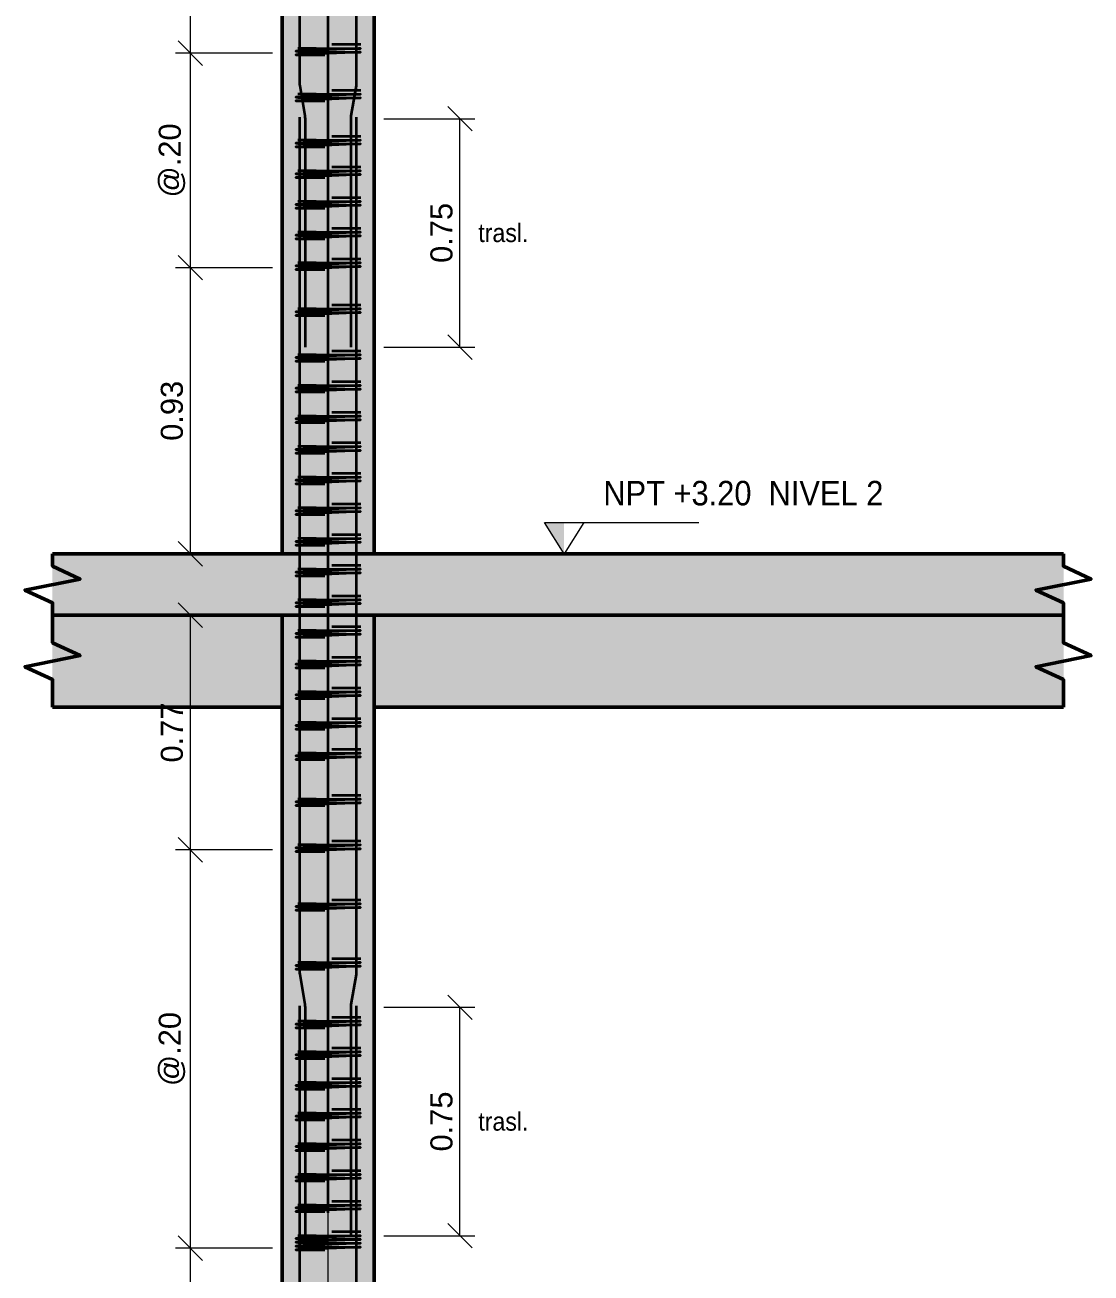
# Model space of a CAD drawing. Header units: metres. Extents: x 200 to 604, y -2 to 12.
# Drawn here: x 305.41 to 308.89, y 0.853 to 4.926 of the extents above; entities that cross this region are included whole.
import ezdxf
from ezdxf.enums import TextEntityAlignment as Align

# ---------------------------------------------------------------- set-up
doc = ezdxf.new("R2010")
doc.units = ezdxf.units.M
doc.linetypes.add('EJE40', pattern=[0.7, 0.48, -0.08, 0.06, -0.08])
for name, color, linetype, lineweight in [('E-ACERO', 1, 'Continuous', 35), ('E-ACERO-TXT', 7, 'Continuous', 18), ('E-CORTE', 7, 'Continuous', 50), ('E-CORTE-ACH', 254, 'Continuous', 0), ('E-COTA', 7, 'Continuous', 13), ('E-EJES', 1, 'Continuous', 18), ('E-NIVEL', 7, 'Continuous', 18)]:
    doc.layers.add(name, color=color, linetype=linetype, lineweight=lineweight)
doc.styles.add('ARIAL', font='arial.ttf')
doc.dimstyles.new('COTA40', dxfattribs={"dimtxt": 0.072, "dimasz": 0.048, "dimexe": 0.048, "dimexo": 0.032, "dimgap": 0.024, "dimtad": 1, "dimzin": 0, "dimdsep": 46, "dimtxsty": 'ARIAL', "dimtsz": 0.04, "dimcen": 2.5, "dimclrd": 7, "dimclre": 7, "dimclrt": 7, "dimazin": 3, "dimtfac": 1, "dimtmove": 2, "dimatfit": 3, "dimlwd": 13, "dimlwe": 13})

msp = doc.modelspace()

# ---------------------------------------------------------------- hatches: boundary and pattern name
at = {"layer": 'E-CORTE-ACH'}
for points in [[(306.25, 4.25), (306.25, 5.3), (306.25, 5.45), (306.25, 5.6), (306.4, 5.6), (306.55, 5.6), (306.55, 5.45), (306.55, 5.3), (306.55, 4.25), (306.55, 3.2), (306.4, 3.2), (306.25, 3.2)], [(308.0853, 3), (305.5, 3), (305.5, 3.2), (308.0853, 3.2), (308.8, 3.2), (308.8, 3)], [(306.25, 3), (306.25, 2.85), (306.25, 2.7), (305.5, 2.7), (305.5, 3)], [(306.25, 1.35), (306.25, 2.7), (306.25, 2.85), (306.25, 3), (306.4, 3), (306.55, 3), (306.55, 2.85), (306.55, 2.7), (306.55, 1.35), (306.55, 0), (306.4, 0), (306.25, 0)], [(306.55, 2.7), (306.55, 2.85), (306.55, 3), (308.2, 3), (308.8, 3), (308.8, 2.7), (308.2, 2.7)]]:
    msp.add_hatch(color=256, dxfattribs=at).paths.add_polyline_path(points)
at = {"layer": 'E-NIVEL'}
msp.add_hatch(color=7, dxfattribs=at).paths.add_polyline_path([(307.17, 3.2), (307.106, 3.3024), (307.17, 3.3024)])

# ---------------------------------------------------------------- linework, layer by layer
at = {"layer": 'E-ACERO'}
for points in [[(306.3253, 3.875), (306.3253, 4.6204), (306.3251, 4.625), (306.3246, 4.6295), (306.3082, 4.7277), (306.3077, 4.7323), (306.3075, 4.7368), (306.3075, 7.225)], [(306.3253, 3.875), (306.3253, 4.6204), (306.3251, 4.625), (306.3246, 4.6295), (306.3082, 4.7277), (306.3077, 4.7323), (306.3075, 4.7368), (306.3075, 7.225)], [(306.3253, 3.875), (306.3253, 4.6204), (306.3251, 4.625), (306.3246, 4.6295), (306.3082, 4.7277), (306.3077, 4.7323), (306.3075, 4.7368), (306.3075, 7.225)], [(306.3253, 3.875), (306.3253, 4.6204), (306.3251, 4.625), (306.3246, 4.6295), (306.3082, 4.7277), (306.3077, 4.7323), (306.3075, 4.7368), (306.3075, 7.225)], [(306.4747, 3.875), (306.4747, 4.6204), (306.4749, 4.625), (306.4754, 4.6295), (306.4918, 4.7277), (306.4923, 4.7323), (306.4925, 4.7368), (306.4925, 7.225)], [(306.4747, 3.875), (306.4747, 4.6204), (306.4749, 4.625), (306.4754, 4.6295), (306.4918, 4.7277), (306.4923, 4.7323), (306.4925, 4.7368), (306.4925, 7.225)], [(306.4747, 3.875), (306.4747, 4.6204), (306.4749, 4.625), (306.4754, 4.6295), (306.4918, 4.7277), (306.4923, 4.7323), (306.4925, 4.7368), (306.4925, 7.225)], [(306.4747, 3.875), (306.4747, 4.6204), (306.4749, 4.625), (306.4754, 4.6295), (306.4918, 4.7277), (306.4923, 4.7323), (306.4925, 4.7368), (306.4925, 7.225)], [(306.4, 3.95), (306.4, 4.5463), (306.4, 4.55), (306.4, 4.5536), (306.4, 4.6346), (306.4, 4.6382), (306.4, 4.6419), (306.4, 7.15)], [(306.4, 3.95), (306.4, 4.5463), (306.4, 4.55), (306.4, 4.5536), (306.4, 4.6346), (306.4, 4.6382), (306.4, 4.6419), (306.4, 7.15)], [(306.3604, 4.85), (306.4814, 4.85), (306.4983, 4.85), (306.5052, 4.85), (306.4983, 4.8497), (306.4814, 4.8489), (306.3186, 4.8416), (306.3017, 4.8408), (306.2948, 4.8405), (306.3095, 4.8405), (306.3354, 4.8405), (306.3893, 4.8405)], [(306.3065, 4.85), (306.3013, 4.85)], [(306.3233, 4.85), (306.3065, 4.85)], [(306.3604, 4.85), (306.3233, 4.85)], [(306.4268, 4.862), (306.4121, 4.862)], [(306.4528, 4.862), (306.4268, 4.862)], [(306.5066, 4.862), (306.4528, 4.862)], [(306.3604, 4.838), (306.4814, 4.838), (306.4983, 4.838), (306.5052, 4.838), (306.4983, 4.8377), (306.4814, 4.8369), (306.3186, 4.8296), (306.3017, 4.8288), (306.2948, 4.8285), (306.3095, 4.8285), (306.3354, 4.8285), (306.3893, 4.8285)], [(306.3065, 4.838), (306.3013, 4.838)], [(306.3233, 4.838), (306.3065, 4.838)], [(306.3604, 4.838), (306.3233, 4.838)], [(306.3604, 4.7), (306.4814, 4.7), (306.4983, 4.7), (306.5052, 4.7), (306.4983, 4.6997), (306.4814, 4.6989), (306.3186, 4.6916), (306.3017, 4.6908), (306.2948, 4.6905), (306.3095, 4.6905), (306.3354, 4.6905), (306.3893, 4.6905)], [(306.3604, 4.688), (306.4814, 4.688), (306.4983, 4.688), (306.5052, 4.688), (306.4983, 4.6877), (306.4814, 4.6869), (306.3186, 4.6796), (306.3017, 4.6788), (306.2948, 4.6785), (306.3095, 4.6785), (306.3354, 4.6785), (306.3893, 4.6785)], [(306.3065, 4.7), (306.3013, 4.7)], [(306.3065, 4.688), (306.3013, 4.688)], [(306.3233, 4.7), (306.3065, 4.7)], [(306.3233, 4.688), (306.3065, 4.688)], [(306.3604, 4.7), (306.3233, 4.7)], [(306.3604, 4.688), (306.3233, 4.688)], [(306.4268, 4.712), (306.4121, 4.712)], [(306.4528, 4.712), (306.4268, 4.712)], [(306.5066, 4.712), (306.4528, 4.712)], [(306.3253, 0.975), (306.3253, 1.7204), (306.3251, 1.725), (306.3246, 1.7295), (306.3082, 1.8277), (306.3077, 1.8323), (306.3075, 1.8368), (306.3075, 4.625)], [(306.3253, 0.975), (306.3253, 1.7204), (306.3251, 1.725), (306.3246, 1.7295), (306.3082, 1.8277), (306.3077, 1.8323), (306.3075, 1.8368), (306.3075, 4.625)], [(306.3253, 0.975), (306.3253, 1.7204), (306.3251, 1.725), (306.3246, 1.7295), (306.3082, 1.8277), (306.3077, 1.8323), (306.3075, 1.8368), (306.3075, 4.625)], [(306.3253, 0.975), (306.3253, 1.7204), (306.3251, 1.725), (306.3246, 1.7295), (306.3082, 1.8277), (306.3077, 1.8323), (306.3075, 1.8368), (306.3075, 4.625)], [(306.4747, 0.975), (306.4747, 1.7204), (306.4749, 1.725), (306.4754, 1.7295), (306.4918, 1.8277), (306.4923, 1.8323), (306.4925, 1.8368), (306.4925, 4.625)], [(306.4747, 0.975), (306.4747, 1.7204), (306.4749, 1.725), (306.4754, 1.7295), (306.4918, 1.8277), (306.4923, 1.8323), (306.4925, 1.8368), (306.4925, 4.625)], [(306.4747, 0.975), (306.4747, 1.7204), (306.4749, 1.725), (306.4754, 1.7295), (306.4918, 1.8277), (306.4923, 1.8323), (306.4925, 1.8368), (306.4925, 4.625)], [(306.4747, 0.975), (306.4747, 1.7204), (306.4749, 1.725), (306.4754, 1.7295), (306.4918, 1.8277), (306.4923, 1.8323), (306.4925, 1.8368), (306.4925, 4.625)], [(306.3604, 4.55), (306.4814, 4.55), (306.4983, 4.55), (306.5052, 4.55), (306.4983, 4.5497), (306.4814, 4.5489), (306.3186, 4.5416), (306.3017, 4.5408), (306.2948, 4.5405), (306.3095, 4.5405), (306.3354, 4.5405), (306.3893, 4.5405)], [(306.3604, 4.538), (306.4814, 4.538), (306.4983, 4.538), (306.5052, 4.538), (306.4983, 4.5377), (306.4814, 4.5369), (306.3186, 4.5296), (306.3017, 4.5288), (306.2948, 4.5285), (306.3095, 4.5285), (306.3354, 4.5285), (306.3893, 4.5285)], [(306.3065, 4.55), (306.3013, 4.55)], [(306.3065, 4.538), (306.3013, 4.538)], [(306.3233, 4.55), (306.3065, 4.55)], [(306.3233, 4.538), (306.3065, 4.538)], [(306.3604, 4.55), (306.3233, 4.55)], [(306.3604, 4.538), (306.3233, 4.538)], [(306.4, 1.05), (306.4, 1.6463), (306.4, 1.65), (306.4, 1.6536), (306.4, 1.7346), (306.4, 1.7382), (306.4, 1.7419), (306.4, 4.55)], [(306.4, 1.05), (306.4, 1.6463), (306.4, 1.65), (306.4, 1.6536), (306.4, 1.7346), (306.4, 1.7382), (306.4, 1.7419), (306.4, 4.55)], [(306.4268, 4.562), (306.4121, 4.562)], [(306.4528, 4.562), (306.4268, 4.562)], [(306.5066, 4.562), (306.4528, 4.562)], [(306.3604, 4.45), (306.4814, 4.45), (306.4983, 4.45), (306.5052, 4.45), (306.4983, 4.4497), (306.4814, 4.4489), (306.3186, 4.4416), (306.3017, 4.4408), (306.2948, 4.4405), (306.3095, 4.4405), (306.3354, 4.4405), (306.3893, 4.4405)], [(306.3065, 4.45), (306.3013, 4.45)], [(306.3233, 4.45), (306.3065, 4.45)], [(306.3604, 4.45), (306.3233, 4.45)], [(306.4268, 4.462), (306.4121, 4.462)], [(306.4528, 4.462), (306.4268, 4.462)], [(306.5066, 4.462), (306.4528, 4.462)], [(306.3604, 4.438), (306.4814, 4.438), (306.4983, 4.438), (306.5052, 4.438), (306.4983, 4.4377), (306.4814, 4.4369), (306.3186, 4.4296), (306.3017, 4.4288), (306.2948, 4.4285), (306.3095, 4.4285), (306.3354, 4.4285), (306.3893, 4.4285)], [(306.3065, 4.438), (306.3013, 4.438)], [(306.3233, 4.438), (306.3065, 4.438)], [(306.3604, 4.438), (306.3233, 4.438)], [(306.4268, 4.362), (306.4121, 4.362)], [(306.4528, 4.362), (306.4268, 4.362)], [(306.5066, 4.362), (306.4528, 4.362)], [(306.3604, 4.35), (306.4814, 4.35), (306.4983, 4.35), (306.5052, 4.35), (306.4983, 4.3497), (306.4814, 4.3489), (306.3186, 4.3416), (306.3017, 4.3408), (306.2948, 4.3405), (306.3095, 4.3405), (306.3354, 4.3405), (306.3893, 4.3405)], [(306.3604, 4.338), (306.4814, 4.338), (306.4983, 4.338), (306.5052, 4.338), (306.4983, 4.3377), (306.4814, 4.3369), (306.3186, 4.3296), (306.3017, 4.3288), (306.2948, 4.3285), (306.3095, 4.3285), (306.3354, 4.3285), (306.3893, 4.3285)], [(306.3065, 4.35), (306.3013, 4.35)], [(306.3065, 4.338), (306.3013, 4.338)], [(306.3233, 4.35), (306.3065, 4.35)], [(306.3233, 4.338), (306.3065, 4.338)], [(306.3604, 4.35), (306.3233, 4.35)], [(306.3604, 4.338), (306.3233, 4.338)], [(306.3604, 4.25), (306.4814, 4.25), (306.4983, 4.25), (306.5052, 4.25), (306.4983, 4.2497), (306.4814, 4.2489), (306.3186, 4.2416), (306.3017, 4.2408), (306.2948, 4.2405), (306.3095, 4.2405), (306.3354, 4.2405), (306.3893, 4.2405)], [(306.3604, 4.238), (306.4814, 4.238), (306.4983, 4.238), (306.5052, 4.238), (306.4983, 4.2377), (306.4814, 4.2369), (306.3186, 4.2296), (306.3017, 4.2288), (306.2948, 4.2285), (306.3095, 4.2285), (306.3354, 4.2285), (306.3893, 4.2285)], [(306.3065, 4.25), (306.3013, 4.25)], [(306.3065, 4.238), (306.3013, 4.238)], [(306.3233, 4.25), (306.3065, 4.25)], [(306.3233, 4.238), (306.3065, 4.238)], [(306.3604, 4.25), (306.3233, 4.25)], [(306.3604, 4.238), (306.3233, 4.238)], [(306.4268, 4.262), (306.4121, 4.262)], [(306.4528, 4.262), (306.4268, 4.262)], [(306.5066, 4.262), (306.4528, 4.262)], [(306.4268, 4.162), (306.4121, 4.162)], [(306.4528, 4.162), (306.4268, 4.162)], [(306.5066, 4.162), (306.4528, 4.162)], [(306.3604, 4.15), (306.4814, 4.15), (306.4983, 4.15), (306.5052, 4.15), (306.4983, 4.1497), (306.4814, 4.1489), (306.3186, 4.1416), (306.3017, 4.1408), (306.2948, 4.1405), (306.3095, 4.1405), (306.3354, 4.1405), (306.3893, 4.1405)], [(306.3604, 4.138), (306.4814, 4.138), (306.4983, 4.138), (306.5052, 4.138), (306.4983, 4.1377), (306.4814, 4.1369), (306.3186, 4.1296), (306.3017, 4.1288), (306.2948, 4.1285), (306.3095, 4.1285), (306.3354, 4.1285), (306.3893, 4.1285)], [(306.3065, 4.15), (306.3013, 4.15)], [(306.3065, 4.138), (306.3013, 4.138)], [(306.3233, 4.15), (306.3065, 4.15)], [(306.3233, 4.138), (306.3065, 4.138)], [(306.3604, 4.15), (306.3233, 4.15)], [(306.3604, 4.138), (306.3233, 4.138)], [(306.3604, 4), (306.4814, 4), (306.4983, 4), (306.5052, 4), (306.4983, 3.9997), (306.4814, 3.9989), (306.3186, 3.9916), (306.3017, 3.9908), (306.2948, 3.9905), (306.3095, 3.9905), (306.3354, 3.9905), (306.3893, 3.9905)], [(306.3065, 4), (306.3013, 4)], [(306.3233, 4), (306.3065, 4)], [(306.3604, 4), (306.3233, 4)], [(306.4268, 4.012), (306.4121, 4.012)], [(306.4528, 4.012), (306.4268, 4.012)], [(306.5066, 4.012), (306.4528, 4.012)], [(306.3604, 3.988), (306.4814, 3.988), (306.4983, 3.988), (306.5052, 3.988), (306.4983, 3.9877), (306.4814, 3.9869), (306.3186, 3.9796), (306.3017, 3.9788), (306.2948, 3.9785), (306.3095, 3.9785), (306.3354, 3.9785), (306.3893, 3.9785)], [(306.3065, 3.988), (306.3013, 3.988)], [(306.3233, 3.988), (306.3065, 3.988)], [(306.3604, 3.988), (306.3233, 3.988)], [(306.3604, 3.85), (306.4814, 3.85), (306.4983, 3.85), (306.5052, 3.85), (306.4983, 3.8497), (306.4814, 3.8489), (306.3186, 3.8416), (306.3017, 3.8408), (306.2948, 3.8405), (306.3095, 3.8405), (306.3354, 3.8405), (306.3893, 3.8405)], [(306.3604, 3.838), (306.4814, 3.838), (306.4983, 3.838), (306.5052, 3.838), (306.4983, 3.8377), (306.4814, 3.8369), (306.3186, 3.8296), (306.3017, 3.8288), (306.2948, 3.8285), (306.3095, 3.8285), (306.3354, 3.8285), (306.3893, 3.8285)], [(306.3065, 3.85), (306.3013, 3.85)], [(306.3065, 3.838), (306.3013, 3.838)], [(306.3233, 3.85), (306.3065, 3.85)], [(306.3233, 3.838), (306.3065, 3.838)], [(306.3604, 3.85), (306.3233, 3.85)], [(306.3604, 3.838), (306.3233, 3.838)], [(306.4268, 3.862), (306.4121, 3.862)], [(306.4528, 3.862), (306.4268, 3.862)], [(306.5066, 3.862), (306.4528, 3.862)], [(306.3604, 3.75), (306.4814, 3.75), (306.4983, 3.75), (306.5052, 3.75), (306.4983, 3.7497), (306.4814, 3.7489), (306.3186, 3.7416), (306.3017, 3.7408), (306.2948, 3.7405), (306.3095, 3.7405), (306.3354, 3.7405), (306.3893, 3.7405)], [(306.3065, 3.75), (306.3013, 3.75)], [(306.3233, 3.75), (306.3065, 3.75)], [(306.3604, 3.75), (306.3233, 3.75)], [(306.4268, 3.762), (306.4121, 3.762)], [(306.4528, 3.762), (306.4268, 3.762)], [(306.5066, 3.762), (306.4528, 3.762)], [(306.3604, 3.738), (306.4814, 3.738), (306.4983, 3.738), (306.5052, 3.738), (306.4983, 3.7377), (306.4814, 3.7369), (306.3186, 3.7296), (306.3017, 3.7288), (306.2948, 3.7285), (306.3095, 3.7285), (306.3354, 3.7285), (306.3893, 3.7285)], [(306.3065, 3.738), (306.3013, 3.738)], [(306.3233, 3.738), (306.3065, 3.738)], [(306.3604, 3.738), (306.3233, 3.738)], [(306.3604, 3.65), (306.4814, 3.65), (306.4983, 3.65), (306.5052, 3.65), (306.4983, 3.6497), (306.4814, 3.6489), (306.3186, 3.6416), (306.3017, 3.6408), (306.2948, 3.6405), (306.3095, 3.6405), (306.3354, 3.6405), (306.3893, 3.6405)], [(306.3604, 3.638), (306.4814, 3.638), (306.4983, 3.638), (306.5052, 3.638), (306.4983, 3.6377), (306.4814, 3.6369), (306.3186, 3.6296), (306.3017, 3.6288), (306.2948, 3.6285), (306.3095, 3.6285), (306.3354, 3.6285), (306.3893, 3.6285)], [(306.3065, 3.65), (306.3013, 3.65)], [(306.3065, 3.638), (306.3013, 3.638)], [(306.3233, 3.65), (306.3065, 3.65)], [(306.3233, 3.638), (306.3065, 3.638)], [(306.3604, 3.65), (306.3233, 3.65)], [(306.3604, 3.638), (306.3233, 3.638)], [(306.4268, 3.662), (306.4121, 3.662)], [(306.4528, 3.662), (306.4268, 3.662)], [(306.5066, 3.662), (306.4528, 3.662)], [(306.3604, 3.55), (306.4814, 3.55), (306.4983, 3.55), (306.5052, 3.55), (306.4983, 3.5497), (306.4814, 3.5489), (306.3186, 3.5416), (306.3017, 3.5408), (306.2948, 3.5405), (306.3095, 3.5405), (306.3354, 3.5405), (306.3893, 3.5405)], [(306.3065, 3.55), (306.3013, 3.55)], [(306.3233, 3.55), (306.3065, 3.55)], [(306.3604, 3.55), (306.3233, 3.55)], [(306.4268, 3.562), (306.4121, 3.562)], [(306.4528, 3.562), (306.4268, 3.562)], [(306.5066, 3.562), (306.4528, 3.562)], [(306.3604, 3.538), (306.4814, 3.538), (306.4983, 3.538), (306.5052, 3.538), (306.4983, 3.5377), (306.4814, 3.5369), (306.3186, 3.5296), (306.3017, 3.5288), (306.2948, 3.5285), (306.3095, 3.5285), (306.3354, 3.5285), (306.3893, 3.5285)], [(306.3065, 3.538), (306.3013, 3.538)], [(306.3233, 3.538), (306.3065, 3.538)], [(306.3604, 3.538), (306.3233, 3.538)], [(306.3604, 3.45), (306.4814, 3.45), (306.4983, 3.45), (306.5052, 3.45), (306.4983, 3.4497), (306.4814, 3.4489), (306.3186, 3.4416), (306.3017, 3.4408), (306.2948, 3.4405), (306.3095, 3.4405), (306.3354, 3.4405), (306.3893, 3.4405)], [(306.3604, 3.438), (306.4814, 3.438), (306.4983, 3.438), (306.5052, 3.438), (306.4983, 3.4377), (306.4814, 3.4369), (306.3186, 3.4296), (306.3017, 3.4288), (306.2948, 3.4285), (306.3095, 3.4285), (306.3354, 3.4285), (306.3893, 3.4285)], [(306.3065, 3.45), (306.3013, 3.45)], [(306.3065, 3.438), (306.3013, 3.438)], [(306.3233, 3.45), (306.3065, 3.45)], [(306.3233, 3.438), (306.3065, 3.438)], [(306.3604, 3.45), (306.3233, 3.45)], [(306.3604, 3.438), (306.3233, 3.438)], [(306.4268, 3.462), (306.4121, 3.462)], [(306.4528, 3.462), (306.4268, 3.462)], [(306.5066, 3.462), (306.4528, 3.462)], [(306.3604, 3.35), (306.4814, 3.35), (306.4983, 3.35), (306.5052, 3.35), (306.4983, 3.3497), (306.4814, 3.3489), (306.3186, 3.3416), (306.3017, 3.3408), (306.2948, 3.3405), (306.3095, 3.3405), (306.3354, 3.3405), (306.3893, 3.3405)], [(306.3065, 3.35), (306.3013, 3.35)], [(306.3233, 3.35), (306.3065, 3.35)], [(306.3604, 3.35), (306.3233, 3.35)], [(306.4268, 3.362), (306.4121, 3.362)], [(306.4528, 3.362), (306.4268, 3.362)], [(306.5066, 3.362), (306.4528, 3.362)], [(306.3604, 3.338), (306.4814, 3.338), (306.4983, 3.338), (306.5052, 3.338), (306.4983, 3.3377), (306.4814, 3.3369), (306.3186, 3.3296), (306.3017, 3.3288), (306.2948, 3.3285), (306.3095, 3.3285), (306.3354, 3.3285), (306.3893, 3.3285)], [(306.3065, 3.338), (306.3013, 3.338)], [(306.3233, 3.338), (306.3065, 3.338)], [(306.3604, 3.338), (306.3233, 3.338)], [(306.4268, 3.262), (306.4121, 3.262)], [(306.4528, 3.262), (306.4268, 3.262)], [(306.5066, 3.262), (306.4528, 3.262)], [(306.3604, 3.25), (306.4814, 3.25), (306.4983, 3.25), (306.5052, 3.25), (306.4983, 3.2497), (306.4814, 3.2489), (306.3186, 3.2416), (306.3017, 3.2408), (306.2948, 3.2405), (306.3095, 3.2405), (306.3354, 3.2405), (306.3893, 3.2405)], [(306.3604, 3.238), (306.4814, 3.238), (306.4983, 3.238), (306.5052, 3.238), (306.4983, 3.2377), (306.4814, 3.2369), (306.3186, 3.2296), (306.3017, 3.2288), (306.2948, 3.2285), (306.3095, 3.2285), (306.3354, 3.2285), (306.3893, 3.2285)], [(306.3065, 3.25), (306.3013, 3.25)], [(306.3065, 3.238), (306.3013, 3.238)], [(306.3233, 3.25), (306.3065, 3.25)], [(306.3233, 3.238), (306.3065, 3.238)], [(306.3604, 3.25), (306.3233, 3.25)], [(306.3604, 3.238), (306.3233, 3.238)], [(306.3604, 3.15), (306.4814, 3.15), (306.4983, 3.15), (306.5052, 3.15), (306.4983, 3.1497), (306.4814, 3.1489), (306.3186, 3.1416), (306.3017, 3.1408), (306.2948, 3.1405), (306.3095, 3.1405), (306.3354, 3.1405), (306.3893, 3.1405)], [(306.3604, 3.138), (306.4814, 3.138), (306.4983, 3.138), (306.5052, 3.138), (306.4983, 3.1377), (306.4814, 3.1369), (306.3186, 3.1296), (306.3017, 3.1288), (306.2948, 3.1285), (306.3095, 3.1285), (306.3354, 3.1285), (306.3893, 3.1285)], [(306.3065, 3.15), (306.3013, 3.15)], [(306.3065, 3.138), (306.3013, 3.138)], [(306.3233, 3.15), (306.3065, 3.15)], [(306.3233, 3.138), (306.3065, 3.138)], [(306.3604, 3.15), (306.3233, 3.15)], [(306.3604, 3.138), (306.3233, 3.138)], [(306.4268, 3.162), (306.4121, 3.162)], [(306.4528, 3.162), (306.4268, 3.162)], [(306.5066, 3.162), (306.4528, 3.162)], [(306.4268, 3.062), (306.4121, 3.062)], [(306.4528, 3.062), (306.4268, 3.062)], [(306.5066, 3.062), (306.4528, 3.062)], [(306.3604, 3.05), (306.4814, 3.05), (306.4983, 3.05), (306.5052, 3.05), (306.4983, 3.0497), (306.4814, 3.0489), (306.3186, 3.0416), (306.3017, 3.0408), (306.2948, 3.0405), (306.3095, 3.0405), (306.3354, 3.0405), (306.3893, 3.0405)], [(306.3604, 3.038), (306.4814, 3.038), (306.4983, 3.038), (306.5052, 3.038), (306.4983, 3.0377), (306.4814, 3.0369), (306.3186, 3.0296), (306.3017, 3.0288), (306.2948, 3.0285), (306.3095, 3.0285), (306.3354, 3.0285), (306.3893, 3.0285)], [(306.3065, 3.05), (306.3013, 3.05)], [(306.3065, 3.038), (306.3013, 3.038)], [(306.3233, 3.05), (306.3065, 3.05)], [(306.3233, 3.038), (306.3065, 3.038)], [(306.3604, 3.05), (306.3233, 3.05)], [(306.3604, 3.038), (306.3233, 3.038)], [(306.3604, 2.95), (306.4814, 2.95), (306.4983, 2.95), (306.5052, 2.95), (306.4983, 2.9497), (306.4814, 2.9489), (306.3186, 2.9416), (306.3017, 2.9408), (306.2948, 2.9405), (306.3095, 2.9405), (306.3354, 2.9405), (306.3893, 2.9405)], [(306.3604, 2.938), (306.4814, 2.938), (306.4983, 2.938), (306.5052, 2.938), (306.4983, 2.9377), (306.4814, 2.9369), (306.3186, 2.9296), (306.3017, 2.9288), (306.2948, 2.9285), (306.3095, 2.9285), (306.3354, 2.9285), (306.3893, 2.9285)], [(306.3065, 2.95), (306.3013, 2.95)], [(306.3065, 2.938), (306.3013, 2.938)], [(306.3233, 2.95), (306.3065, 2.95)], [(306.3233, 2.938), (306.3065, 2.938)], [(306.3604, 2.95), (306.3233, 2.95)], [(306.3604, 2.938), (306.3233, 2.938)], [(306.4268, 2.962), (306.4121, 2.962)], [(306.4528, 2.962), (306.4268, 2.962)], [(306.5066, 2.962), (306.4528, 2.962)], [(306.4268, 2.862), (306.4121, 2.862)], [(306.4528, 2.862), (306.4268, 2.862)], [(306.5066, 2.862), (306.4528, 2.862)], [(306.3604, 2.85), (306.4814, 2.85), (306.4983, 2.85), (306.5052, 2.85), (306.4983, 2.8497), (306.4814, 2.8489), (306.3186, 2.8416), (306.3017, 2.8408), (306.2948, 2.8405), (306.3095, 2.8405), (306.3354, 2.8405), (306.3893, 2.8405)], [(306.3604, 2.838), (306.4814, 2.838), (306.4983, 2.838), (306.5052, 2.838), (306.4983, 2.8377), (306.4814, 2.8369), (306.3186, 2.8296), (306.3017, 2.8288), (306.2948, 2.8285), (306.3095, 2.8285), (306.3354, 2.8285), (306.3893, 2.8285)], [(306.3065, 2.85), (306.3013, 2.85)], [(306.3065, 2.838), (306.3013, 2.838)], [(306.3233, 2.85), (306.3065, 2.85)], [(306.3233, 2.838), (306.3065, 2.838)], [(306.3604, 2.85), (306.3233, 2.85)], [(306.3604, 2.838), (306.3233, 2.838)], [(306.3604, 2.75), (306.4814, 2.75), (306.4983, 2.75), (306.5052, 2.75), (306.4983, 2.7497), (306.4814, 2.7489), (306.3186, 2.7416), (306.3017, 2.7408), (306.2948, 2.7405), (306.3095, 2.7405), (306.3354, 2.7405), (306.3893, 2.7405)], [(306.3604, 2.738), (306.4814, 2.738), (306.4983, 2.738), (306.5052, 2.738), (306.4983, 2.7377), (306.4814, 2.7369), (306.3186, 2.7296), (306.3017, 2.7288), (306.2948, 2.7285), (306.3095, 2.7285), (306.3354, 2.7285), (306.3893, 2.7285)], [(306.3065, 2.75), (306.3013, 2.75)], [(306.3065, 2.738), (306.3013, 2.738)], [(306.3233, 2.75), (306.3065, 2.75)], [(306.3233, 2.738), (306.3065, 2.738)], [(306.3604, 2.75), (306.3233, 2.75)], [(306.3604, 2.738), (306.3233, 2.738)], [(306.4268, 2.762), (306.4121, 2.762)], [(306.4528, 2.762), (306.4268, 2.762)], [(306.5066, 2.762), (306.4528, 2.762)], [(306.3604, 2.65), (306.4814, 2.65), (306.4983, 2.65), (306.5052, 2.65), (306.4983, 2.6497), (306.4814, 2.6489), (306.3186, 2.6416), (306.3017, 2.6408), (306.2948, 2.6405), (306.3095, 2.6405), (306.3354, 2.6405), (306.3893, 2.6405)], [(306.3065, 2.65), (306.3013, 2.65)], [(306.3233, 2.65), (306.3065, 2.65)], [(306.3604, 2.65), (306.3233, 2.65)], [(306.4268, 2.662), (306.4121, 2.662)], [(306.4528, 2.662), (306.4268, 2.662)], [(306.5066, 2.662), (306.4528, 2.662)], [(306.3604, 2.638), (306.4814, 2.638), (306.4983, 2.638), (306.5052, 2.638), (306.4983, 2.6377), (306.4814, 2.6369), (306.3186, 2.6296), (306.3017, 2.6288), (306.2948, 2.6285), (306.3095, 2.6285), (306.3354, 2.6285), (306.3893, 2.6285)], [(306.3065, 2.638), (306.3013, 2.638)], [(306.3233, 2.638), (306.3065, 2.638)], [(306.3604, 2.638), (306.3233, 2.638)], [(306.3604, 2.55), (306.4814, 2.55), (306.4983, 2.55), (306.5052, 2.55), (306.4983, 2.5497), (306.4814, 2.5489), (306.3186, 2.5416), (306.3017, 2.5408), (306.2948, 2.5405), (306.3095, 2.5405), (306.3354, 2.5405), (306.3893, 2.5405)], [(306.3604, 2.538), (306.4814, 2.538), (306.4983, 2.538), (306.5052, 2.538), (306.4983, 2.5377), (306.4814, 2.5369), (306.3186, 2.5296), (306.3017, 2.5288), (306.2948, 2.5285), (306.3095, 2.5285), (306.3354, 2.5285), (306.3893, 2.5285)], [(306.3065, 2.55), (306.3013, 2.55)], [(306.3065, 2.538), (306.3013, 2.538)], [(306.3233, 2.55), (306.3065, 2.55)], [(306.3233, 2.538), (306.3065, 2.538)], [(306.3604, 2.55), (306.3233, 2.55)], [(306.3604, 2.538), (306.3233, 2.538)], [(306.4268, 2.562), (306.4121, 2.562)], [(306.4528, 2.562), (306.4268, 2.562)], [(306.5066, 2.562), (306.4528, 2.562)], [(306.4268, 2.412), (306.4121, 2.412)], [(306.4528, 2.412), (306.4268, 2.412)], [(306.5066, 2.412), (306.4528, 2.412)], [(306.3604, 2.4), (306.4814, 2.4), (306.4983, 2.4), (306.5052, 2.4), (306.4983, 2.3997), (306.4814, 2.3989), (306.3186, 2.3916), (306.3017, 2.3908), (306.2948, 2.3905), (306.3095, 2.3905), (306.3354, 2.3905), (306.3893, 2.3905)], [(306.3604, 2.388), (306.4814, 2.388), (306.4983, 2.388), (306.5052, 2.388), (306.4983, 2.3877), (306.4814, 2.3869), (306.3186, 2.3796), (306.3017, 2.3788), (306.2948, 2.3785), (306.3095, 2.3785), (306.3354, 2.3785), (306.3893, 2.3785)], [(306.3065, 2.4), (306.3013, 2.4)], [(306.3065, 2.388), (306.3013, 2.388)], [(306.3233, 2.4), (306.3065, 2.4)], [(306.3233, 2.388), (306.3065, 2.388)], [(306.3604, 2.4), (306.3233, 2.4)], [(306.3604, 2.388), (306.3233, 2.388)], [(306.3604, 2.25), (306.4814, 2.25), (306.4983, 2.25), (306.5052, 2.25), (306.4983, 2.2497), (306.4814, 2.2489), (306.3186, 2.2416), (306.3017, 2.2408), (306.2948, 2.2405), (306.3095, 2.2405), (306.3354, 2.2405), (306.3893, 2.2405)], [(306.3065, 2.25), (306.3013, 2.25)], [(306.3233, 2.25), (306.3065, 2.25)], [(306.3604, 2.25), (306.3233, 2.25)], [(306.4268, 2.262), (306.4121, 2.262)], [(306.4528, 2.262), (306.4268, 2.262)], [(306.5066, 2.262), (306.4528, 2.262)], [(306.3604, 2.238), (306.4814, 2.238), (306.4983, 2.238), (306.5052, 2.238), (306.4983, 2.2377), (306.4814, 2.2369), (306.3186, 2.2296), (306.3017, 2.2288), (306.2948, 2.2285), (306.3095, 2.2285), (306.3354, 2.2285), (306.3893, 2.2285)], [(306.3065, 2.238), (306.3013, 2.238)], [(306.3233, 2.238), (306.3065, 2.238)], [(306.3604, 2.238), (306.3233, 2.238)], [(306.3604, 2.0583), (306.4814, 2.0583), (306.4983, 2.0583), (306.5052, 2.0583), (306.4983, 2.058), (306.4814, 2.0573), (306.3186, 2.0499), (306.3017, 2.0491), (306.2948, 2.0488), (306.3095, 2.0488), (306.3354, 2.0488), (306.3893, 2.0488)], [(306.3604, 2.0463), (306.4814, 2.0463), (306.4983, 2.0463), (306.5052, 2.0463), (306.4983, 2.046), (306.4814, 2.0453), (306.3186, 2.0379), (306.3017, 2.0371), (306.2948, 2.0368), (306.3095, 2.0368), (306.3354, 2.0368), (306.3893, 2.0368)], [(306.3065, 2.0583), (306.3013, 2.0583)], [(306.3065, 2.0463), (306.3013, 2.0463)], [(306.3233, 2.0583), (306.3065, 2.0583)], [(306.3233, 2.0463), (306.3065, 2.0463)], [(306.3604, 2.0583), (306.3233, 2.0583)], [(306.3604, 2.0463), (306.3233, 2.0463)], [(306.4268, 2.0703), (306.4121, 2.0703)], [(306.4528, 2.0703), (306.4268, 2.0703)], [(306.5066, 2.0703), (306.4528, 2.0703)], [(306.4268, 1.8787), (306.4121, 1.8787)], [(306.4528, 1.8787), (306.4268, 1.8787)], [(306.5066, 1.8787), (306.4528, 1.8787)], [(306.3604, 1.8667), (306.4814, 1.8667), (306.4983, 1.8667), (306.5052, 1.8667), (306.4983, 1.8664), (306.4814, 1.8656), (306.3186, 1.8582), (306.3017, 1.8575), (306.2948, 1.8571), (306.3095, 1.8571), (306.3354, 1.8571), (306.3893, 1.8571)], [(306.3604, 1.8547), (306.4814, 1.8547), (306.4983, 1.8547), (306.5052, 1.8547), (306.4983, 1.8544), (306.4814, 1.8536), (306.3186, 1.8462), (306.3017, 1.8455), (306.2948, 1.8451), (306.3095, 1.8451), (306.3354, 1.8451), (306.3893, 1.8451)], [(306.3065, 1.8667), (306.3013, 1.8667)], [(306.3065, 1.8547), (306.3013, 1.8547)], [(306.3233, 1.8667), (306.3065, 1.8667)], [(306.3233, 1.8547), (306.3065, 1.8547)], [(306.3604, 1.8667), (306.3233, 1.8667)], [(306.3604, 1.8547), (306.3233, 1.8547)], [(306.5575, -1.8655), (306.363, -1.8655), (306.3237, -1.8492), (306.3075, -1.8099), (306.3075, 1.725)], [(306.5575, -1.8655), (306.363, -1.8655), (306.3237, -1.8492), (306.3075, -1.8099), (306.3075, 1.725)], [(306.5575, -1.8655), (306.363, -1.8655), (306.3237, -1.8492), (306.3075, -1.8099), (306.3075, 1.725)], [(306.5575, -1.8655), (306.363, -1.8655), (306.3237, -1.8492), (306.3075, -1.8099), (306.3075, 1.725)], [(306.7425, -1.7775), (306.5481, -1.7775), (306.5088, -1.7612), (306.4925, -1.7219), (306.4925, 1.725)], [(306.3604, 1.675), (306.4814, 1.675), (306.4983, 1.675), (306.5052, 1.675), (306.4983, 1.6747), (306.4814, 1.6739), (306.3186, 1.6666), (306.3017, 1.6658), (306.2948, 1.6655), (306.3095, 1.6655), (306.3354, 1.6655), (306.3893, 1.6655)], [(306.3065, 1.675), (306.3013, 1.675)], [(306.3233, 1.675), (306.3065, 1.675)], [(306.3604, 1.675), (306.3233, 1.675)], [(306.4268, 1.687), (306.4121, 1.687)], [(306.4528, 1.687), (306.4268, 1.687)], [(306.5066, 1.687), (306.4528, 1.687)], [(306.3604, 1.663), (306.4814, 1.663), (306.4983, 1.663), (306.5052, 1.663), (306.4983, 1.6627), (306.4814, 1.6619), (306.3186, 1.6546), (306.3017, 1.6538), (306.2948, 1.6535), (306.3095, 1.6535), (306.3354, 1.6535), (306.3893, 1.6535)], [(306.3065, 1.663), (306.3013, 1.663)], [(306.3233, 1.663), (306.3065, 1.663)], [(306.3604, 1.663), (306.3233, 1.663)], [(306.3604, 1.575), (306.4814, 1.575), (306.4983, 1.575), (306.5052, 1.575), (306.4983, 1.5747), (306.4814, 1.5739), (306.3186, 1.5666), (306.3017, 1.5658), (306.2948, 1.5655), (306.3095, 1.5655), (306.3354, 1.5655), (306.3893, 1.5655)], [(306.3604, 1.563), (306.4814, 1.563), (306.4983, 1.563), (306.5052, 1.563), (306.4983, 1.5627), (306.4814, 1.5619), (306.3186, 1.5546), (306.3017, 1.5538), (306.2948, 1.5535), (306.3095, 1.5535), (306.3354, 1.5535), (306.3893, 1.5535)], [(306.3065, 1.575), (306.3013, 1.575)], [(306.3065, 1.563), (306.3013, 1.563)], [(306.3233, 1.575), (306.3065, 1.575)], [(306.3233, 1.563), (306.3065, 1.563)], [(306.3604, 1.575), (306.3233, 1.575)], [(306.3604, 1.563), (306.3233, 1.563)], [(306.4268, 1.587), (306.4121, 1.587)], [(306.4528, 1.587), (306.4268, 1.587)], [(306.5066, 1.587), (306.4528, 1.587)], [(306.3604, 1.475), (306.4814, 1.475), (306.4983, 1.475), (306.5052, 1.475), (306.4983, 1.4747), (306.4814, 1.4739), (306.3186, 1.4666), (306.3017, 1.4658), (306.2948, 1.4655), (306.3095, 1.4655), (306.3354, 1.4655), (306.3893, 1.4655)], [(306.3065, 1.475), (306.3013, 1.475)], [(306.3233, 1.475), (306.3065, 1.475)], [(306.3604, 1.475), (306.3233, 1.475)], [(306.4268, 1.487), (306.4121, 1.487)], [(306.4528, 1.487), (306.4268, 1.487)], [(306.5066, 1.487), (306.4528, 1.487)], [(306.3604, 1.463), (306.4814, 1.463), (306.4983, 1.463), (306.5052, 1.463), (306.4983, 1.4627), (306.4814, 1.4619), (306.3186, 1.4546), (306.3017, 1.4538), (306.2948, 1.4535), (306.3095, 1.4535), (306.3354, 1.4535), (306.3893, 1.4535)], [(306.3065, 1.463), (306.3013, 1.463)], [(306.3233, 1.463), (306.3065, 1.463)], [(306.3604, 1.463), (306.3233, 1.463)], [(306.4268, 1.387), (306.4121, 1.387)], [(306.4528, 1.387), (306.4268, 1.387)], [(306.5066, 1.387), (306.4528, 1.387)], [(306.3604, 1.375), (306.4814, 1.375), (306.4983, 1.375), (306.5052, 1.375), (306.4983, 1.3747), (306.4814, 1.3739), (306.3186, 1.3666), (306.3017, 1.3658), (306.2948, 1.3655), (306.3095, 1.3655), (306.3354, 1.3655), (306.3893, 1.3655)], [(306.3604, 1.363), (306.4814, 1.363), (306.4983, 1.363), (306.5052, 1.363), (306.4983, 1.3627), (306.4814, 1.3619), (306.3186, 1.3546), (306.3017, 1.3538), (306.2948, 1.3535), (306.3095, 1.3535), (306.3354, 1.3535), (306.3893, 1.3535)], [(306.3065, 1.375), (306.3013, 1.375)], [(306.3065, 1.363), (306.3013, 1.363)], [(306.3233, 1.375), (306.3065, 1.375)], [(306.3233, 1.363), (306.3065, 1.363)], [(306.3604, 1.375), (306.3233, 1.375)], [(306.3604, 1.363), (306.3233, 1.363)], [(306.3604, 1.275), (306.4814, 1.275), (306.4983, 1.275), (306.5052, 1.275), (306.4983, 1.2747), (306.4814, 1.2739), (306.3186, 1.2666), (306.3017, 1.2658), (306.2948, 1.2655), (306.3095, 1.2655), (306.3354, 1.2655), (306.3893, 1.2655)], [(306.3604, 1.263), (306.4814, 1.263), (306.4983, 1.263), (306.5052, 1.263), (306.4983, 1.2627), (306.4814, 1.2619), (306.3186, 1.2546), (306.3017, 1.2538), (306.2948, 1.2535), (306.3095, 1.2535), (306.3354, 1.2535), (306.3893, 1.2535)], [(306.3065, 1.275), (306.3013, 1.275)], [(306.3065, 1.263), (306.3013, 1.263)], [(306.3233, 1.275), (306.3065, 1.275)], [(306.3233, 1.263), (306.3065, 1.263)], [(306.3604, 1.275), (306.3233, 1.275)], [(306.3604, 1.263), (306.3233, 1.263)], [(306.4268, 1.287), (306.4121, 1.287)], [(306.4528, 1.287), (306.4268, 1.287)], [(306.5066, 1.287), (306.4528, 1.287)], [(306.4268, 1.187), (306.4121, 1.187)], [(306.4528, 1.187), (306.4268, 1.187)], [(306.5066, 1.187), (306.4528, 1.187)], [(306.3604, 1.175), (306.4814, 1.175), (306.4983, 1.175), (306.5052, 1.175), (306.4983, 1.1747), (306.4814, 1.1739), (306.3186, 1.1666), (306.3017, 1.1658), (306.2948, 1.1655), (306.3095, 1.1655), (306.3354, 1.1655), (306.3893, 1.1655)], [(306.3604, 1.163), (306.4814, 1.163), (306.4983, 1.163), (306.5052, 1.163), (306.4983, 1.1627), (306.4814, 1.1619), (306.3186, 1.1546), (306.3017, 1.1538), (306.2948, 1.1535), (306.3095, 1.1535), (306.3354, 1.1535), (306.3893, 1.1535)], [(306.3065, 1.175), (306.3013, 1.175)], [(306.3065, 1.163), (306.3013, 1.163)], [(306.3233, 1.175), (306.3065, 1.175)], [(306.3233, 1.163), (306.3065, 1.163)], [(306.3604, 1.175), (306.3233, 1.175)], [(306.3604, 1.163), (306.3233, 1.163)], [(306.3604, 1.075), (306.4814, 1.075), (306.4983, 1.075), (306.5052, 1.075), (306.4983, 1.0747), (306.4814, 1.0739), (306.3186, 1.0666), (306.3017, 1.0658), (306.2948, 1.0655), (306.3095, 1.0655), (306.3354, 1.0655), (306.3893, 1.0655)], [(306.3604, 1.063), (306.4814, 1.063), (306.4983, 1.063), (306.5052, 1.063), (306.4983, 1.0627), (306.4814, 1.0619), (306.3186, 1.0546), (306.3017, 1.0538), (306.2948, 1.0535), (306.3095, 1.0535), (306.3354, 1.0535), (306.3893, 1.0535)], [(306.3065, 1.075), (306.3013, 1.075)], [(306.3065, 1.063), (306.3013, 1.063)], [(306.3233, 1.075), (306.3065, 1.075)], [(306.3233, 1.063), (306.3065, 1.063)], [(306.3604, 1.075), (306.3233, 1.075)], [(306.3604, 1.063), (306.3233, 1.063)], [(306.4268, 1.087), (306.4121, 1.087)], [(306.4528, 1.087), (306.4268, 1.087)], [(306.5066, 1.087), (306.4528, 1.087)], [(306.4268, 0.987), (306.4121, 0.987)], [(306.4528, 0.987), (306.4268, 0.987)], [(306.5066, 0.987), (306.4528, 0.987)], [(306.3604, 0.975), (306.4814, 0.975), (306.4983, 0.975), (306.5052, 0.975), (306.4983, 0.9747), (306.4814, 0.9739), (306.3186, 0.9666), (306.3017, 0.9658), (306.2948, 0.9655), (306.3095, 0.9655), (306.3354, 0.9655), (306.3893, 0.9655)], [(306.3604, 0.963), (306.4814, 0.963), (306.4983, 0.963), (306.5052, 0.963), (306.4983, 0.9627), (306.4814, 0.9619), (306.3186, 0.9546), (306.3017, 0.9538), (306.2948, 0.9535), (306.3095, 0.9535), (306.3354, 0.9535), (306.3893, 0.9535)], [(306.3604, 0.95), (306.4814, 0.95), (306.4983, 0.95), (306.5052, 0.95), (306.4983, 0.9497), (306.4814, 0.9489), (306.3186, 0.9416), (306.3017, 0.9408), (306.2948, 0.9405), (306.3095, 0.9405), (306.3354, 0.9405), (306.3893, 0.9405)], [(306.3604, 0.938), (306.4814, 0.938), (306.4983, 0.938), (306.5052, 0.938), (306.4983, 0.9377), (306.4814, 0.9369), (306.3186, 0.9296), (306.3017, 0.9288), (306.2948, 0.9285), (306.3095, 0.9285), (306.3354, 0.9285), (306.3893, 0.9285)], [(306.3065, 0.975), (306.3013, 0.975)], [(306.3065, 0.963), (306.3013, 0.963)], [(306.3065, 0.95), (306.3013, 0.95)], [(306.3065, 0.938), (306.3013, 0.938)], [(306.3233, 0.975), (306.3065, 0.975)], [(306.3233, 0.963), (306.3065, 0.963)], [(306.3233, 0.95), (306.3065, 0.95)], [(306.3233, 0.938), (306.3065, 0.938)], [(306.3604, 0.975), (306.3233, 0.975)], [(306.3604, 0.963), (306.3233, 0.963)], [(306.3604, 0.95), (306.3233, 0.95)], [(306.3604, 0.938), (306.3233, 0.938)], [(306.4268, 0.962), (306.4121, 0.962)], [(306.4528, 0.962), (306.4268, 0.962)], [(306.5066, 0.962), (306.4528, 0.962)]]:
    msp.add_lwpolyline(points, dxfattribs=at)
at = {"layer": 'E-CORTE'}
for points in [[(306.25, 4.25), (306.25, 5.3), (306.25, 5.45), (306.25, 5.6), (306.4, 5.6), (306.55, 5.6), (306.55, 5.45), (306.55, 5.3), (306.55, 4.25), (306.55, 3.2), (306.4, 3.2), (306.25, 3.2), (306.25, 4.25)], [(305.5001, 3), (305.5001, 3.04), (305.4101, 3.082), (305.5901, 3.118), (305.5001, 3.16), (305.5001, 3.2)], [(305.5001, 3.2), (308.0853, 3.2), (308.7999, 3.2)], [(308.7999, 3.2), (308.7999, 3.16), (308.8899, 3.118), (308.7099, 3.082), (308.7999, 3.04), (308.7999, 3)], [(305.5001, 2.7), (305.5001, 2.79), (305.4101, 2.832), (305.5901, 2.868), (305.5001, 2.91), (305.5001, 3)], [(306.25, 3), (306.25, 2.85), (306.25, 2.7), (305.5001, 2.7)], [(305.5001, 3), (306.25, 3)], [(308.0853, 3), (305.5001, 3)], [(306.25, 1.35), (306.25, 2.7), (306.25, 2.85), (306.25, 3), (306.4, 3), (306.55, 3), (306.55, 2.85), (306.55, 2.7), (306.55, 1.35), (306.55, 0), (306.4, 0), (306.25, 0), (306.25, 1.35)], [(306.55, 2.7), (306.55, 2.85), (306.55, 3), (308.2, 3), (308.7999, 3)], [(308.7999, 3), (308.0853, 3)], [(308.7999, 3), (308.7999, 2.91), (308.8899, 2.868), (308.7099, 2.832), (308.7999, 2.79), (308.7999, 2.7)], [(308.7999, 2.7), (308.2, 2.7), (306.55, 2.7)]]:
    msp.add_lwpolyline(points, dxfattribs=at)
at = {"layer": 'E-EJES', "linetype": 'EJE40'}
msp.add_line((306.4, -2.3), (306.4, 11.7), dxfattribs=at)
at = {"layer": 'E-NIVEL'}
msp.add_line((307.106, 3.3024), (307.61, 3.3024), dxfattribs=at)
msp.add_lwpolyline([(307.17, 3.2), (307.106, 3.3024), (307.234, 3.3024)], close=True, dxfattribs=at)

# ---------------------------------------------------------------- texts
at = {"layer": 'E-ACERO-TXT', "style": 'ARIAL', "width": 0.9}
for p in [(306.89, 4.2477), (306.89, 1.3477)]:
    msp.add_text('trasl.', height=0.06, dxfattribs=at).set_placement(p, align=Align.MIDDLE_LEFT)
at = {"layer": 'E-NIVEL', "style": 'ARIAL', "width": 0.9}
msp.add_text('NPT +3.20  NIVEL 2', height=0.08, dxfattribs=at).set_placement((307.298, 3.3344), align=Align.BOTTOM_LEFT)

# ---------------------------------------------------------------- dimensions: what is measured, and where the dimension line sits
at = {"layer": 'E-COTA'}
for base, p1, p2, text in [((305.95, 4.8341), (306.25, 4.8341), (306.25, 5.6), '0.77'), ((305.95, 4.1341), (306.25, 4.1341), (306.25, 4.8341), '@.20'), ((306.83, 3.875), (306.55, 3.875), (306.55, 4.6204), '0.75'), ((305.95, 3.2), (306.25, 3.2), (306.25, 4.1341), '0.93'), ((305.95, 2.2341), (306.25, 2.2341), (306.25, 3), '0.77'), ((305.95, 0.9341), (306.25, 0.9341), (306.25, 2.2341), '@.20'), ((306.83, 0.975), (306.55, 0.975), (306.55, 1.7204), '0.75'), ((305.95, 0), (306.25, 0), (306.25, 0.9341), '0.93')]:
    msp.add_linear_dim(base=base, p1=p1, p2=p2, angle=90, text=text, dimstyle='COTA40', override={"dimdec": 2}, dxfattribs=at).render()

doc.saveas('drawing.dxf')
